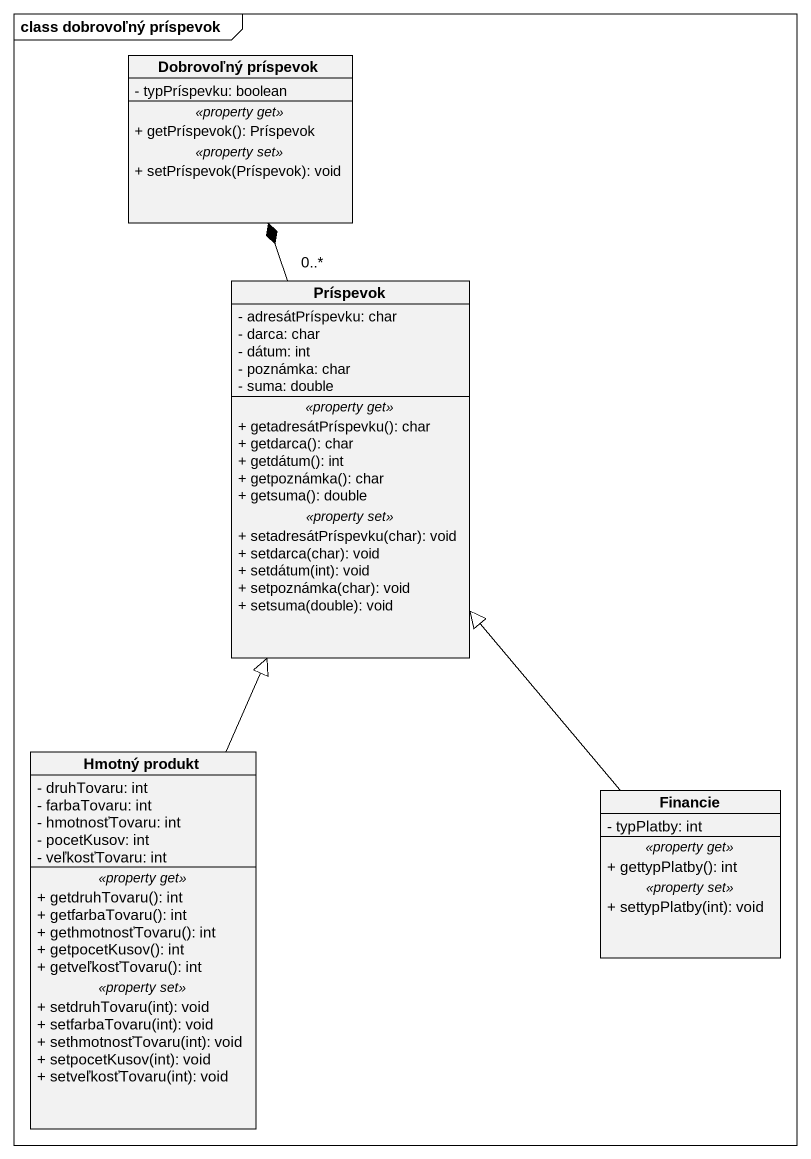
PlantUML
@startuml
mainframe class dobrovoľný príspevok
hide circle
hide empty members
skinparam classAttributeIconSize 0
class "Dobrovoľný príspevok" as Dobrovoľný_príspevok {
  - typPríspevku: boolean
  .. <<property get>> ..
  + getPríspevok(): Príspevok
  .. <<property set>> ..
  + setPríspevok(Príspevok): void
}
class Príspevok {
  - adresátPríspevku: char
  - darca: char
  - dátum: int
  - poznámka: char
  - suma: double
  .. <<property get>> ..
  + getadresátPríspevku(): char
  + getdarca(): char
  + getdátum(): int
  + getpoznámka(): char
  + getsuma(): double
  .. <<property set>> ..
  + setadresátPríspevku(char): void
  + setdarca(char): void
  + setdátum(int): void
  + setpoznámka(char): void
  + setsuma(double): void
}
class "Hmotný produkt" as Hmotný_produkt {
  - druhTovaru: int
  - farbaTovaru: int
  - hmotnosťTovaru: int
  - pocetKusov: int
  - veľkosťTovaru: int
  .. <<property get>> ..
  + getdruhTovaru(): int
  + getfarbaTovaru(): int
  + gethmotnosťTovaru(): int
  + getpocetKusov(): int
  + getveľkosťTovaru(): int
  .. <<property set>> ..
  + setdruhTovaru(int): void
  + setfarbaTovaru(int): void
  + sethmotnosťTovaru(int): void
  + setpocetKusov(int): void
  + setveľkosťTovaru(int): void
}
class Financie {
  - typPlatby: int
  .. <<property get>> ..
  + gettypPlatby(): int
  .. <<property set>> ..
  + settypPlatby(int): void
}
Príspevok "0..*" -up-* Dobrovoľný_príspevok
Hmotný_produkt -up-|> Príspevok
Financie -up-|> Príspevok
@enduml
